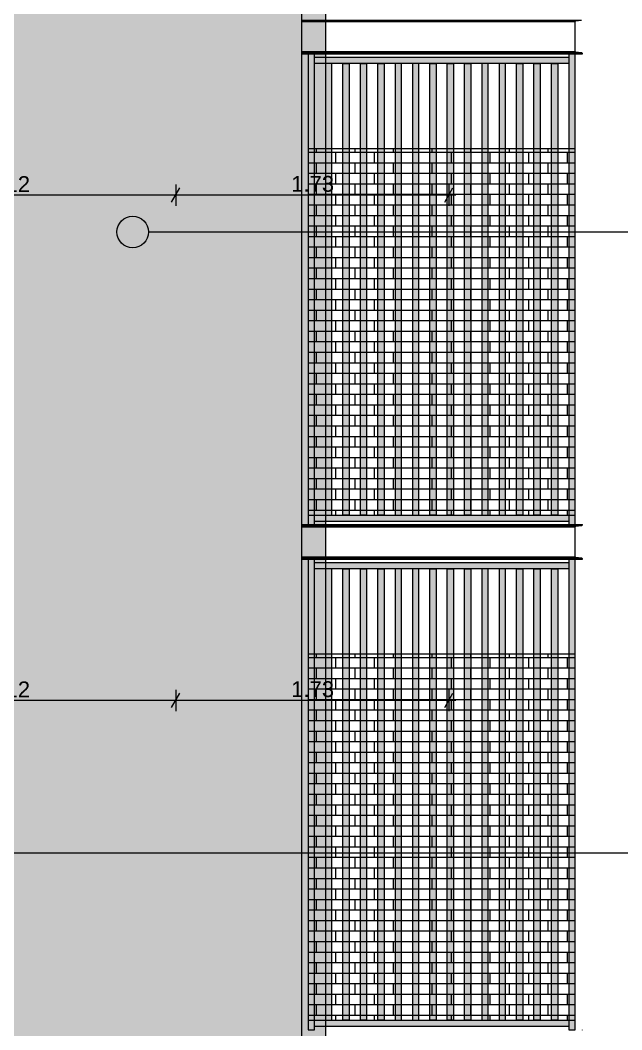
# Model space of a CAD drawing. Header units: millimetres. Extents: x 475206255 to 476720147, y 4620882299 to 4621447368.
# Drawn here: x 475514670 to 475518481, y 4621133685 to 4621140079 of the extents above; entities that cross this region are included whole.
import ezdxf

# ---------------------------------------------------------------- set-up
doc = ezdxf.new("R2010")
doc.units = ezdxf.units.MM
doc.header["$MEASUREMENT"] = 0
for name, color, linetype in [('Dimensioning - General', 7, 'Continuous'), ('zoma', 7, 'Continuous'), ('zoma_Pen_No__5', 7, 'Continuous')]:
    doc.layers.add(name, color=color, linetype=linetype)
for name, color, linetype, lineweight in [('Dimensioning - General_Pen_No__142', 142, 'Continuous', 0), ('New_2D Drafting - General_Pen_No__30_Pen_No__9_Pen_No__9_Pen_No__253', 252, 'Continuous', 0), ('New_2D Drafting - General_Pen_No__30_Pen_No__9_Pen_No__9_Pen_No__255', 255, 'Continuous', 0), ('New_2D Drafting - General_Pen_No__30_Pen_No__9_Pen_No__9_Pen_No__7', 7, 'Continuous', 0), ('New_reg_nak_Pen_No__7', 7, 'Continuous', 0), ('Structural - Bearing_Pen_No__7', 7, 'Continuous', 0), ('zoma_Pen_No__1', 1, 'Continuous', 0), ('zoma_Pen_No__142', 142, 'Continuous', 0), ('zoma_Pen_No__5_Pen_No__142', 142, 'Continuous', 0)]:
    doc.layers.add(name, color=color, linetype=linetype, lineweight=lineweight)
doc.styles.add('GENERATED_STYLE_2', font='arial.ttf')
doc.dimstyles.new('GENERATED_STYLE__13', dxfattribs={"dimtxt": 300, "dimasz": 152, "dimexe": 0.18, "dimexo": 3, "dimgap": 0, "dimtad": 1, "dimtih": 1, "dimtoh": 1, "dimlfac": 0.001, "dimzin": 0, "dimdsep": 46, "dimtxsty": 'GENERATED_STYLE_2', "dimblk": 'ARROWHEAD_2', "dimblk1": 'ARROWHEAD_2', "dimblk2": 'ARROWHEAD_2', "dimcen": 0.09, "dimclrd": 1, "dimclre": 1, "dimclrt": 1, "dimadec": 0, "dimazin": 0, "dimtfac": 1, "dimtdec": 4, "dimtmove": 0, "dimatfit": 3, "dimfxl": 1, "dimtolj": 1, "dimtzin": 0, "dimarcsym": 0})
doc.dimstyles.new('GENERATED_STYLE__18', dxfattribs={"dimtxt": 100, "dimasz": 68.640772, "dimexe": 0.18, "dimexo": 0.0625, "dimgap": 0, "dimtad": 1, "dimtih": 1, "dimtoh": 1, "dimlfac": 0.001, "dimzin": 0, "dimdsep": 46, "dimtxsty": 'GENERATED_STYLE_2', "dimblk": 'ARROWHEAD_2', "dimblk1": 'ARROWHEAD_2', "dimblk2": 'ARROWHEAD_2', "dimcen": 0.09, "dimse1": 1, "dimse2": 1, "dimclrd": 142, "dimclre": 142, "dimclrt": 142, "dimadec": 0, "dimazin": 0, "dimtfac": 1, "dimtdec": 4, "dimtmove": 0, "dimatfit": 3, "dimfxl": 1, "dimtolj": 1, "dimtzin": 0, "dimarcsym": 0})
doc.dimstyles.new('GENERATED_STYLE__3', dxfattribs={"dimtxt": 200, "dimasz": 64.421331, "dimexe": 0.18, "dimexo": 3, "dimgap": 0, "dimtad": 1, "dimtih": 1, "dimtoh": 1, "dimlfac": 0.001, "dimzin": 0, "dimdsep": 46, "dimtxsty": 'GENERATED_STYLE_2', "dimblk": 'ARROWHEAD_2', "dimblk1": 'ARROWHEAD_2', "dimblk2": 'ARROWHEAD_2', "dimcen": 0.09, "dimclrd": 142, "dimclre": 142, "dimclrt": 142, "dimadec": 0, "dimazin": 0, "dimtfac": 1, "dimtdec": 4, "dimtmove": 0, "dimatfit": 3, "dimfxl": 1, "dimtolj": 1, "dimtzin": 0, "dimarcsym": 0})
pattern_1 = [(0, (475826095.757, 4621095193.19), (0, 66.64), []), (90, (475826095.76, 4621095193.2), (-244.8, 0), [66.64, -66.64]), (90, (475826218.16, 4621095259.83), (-244.8, 0), [66.64, -66.64])]

# ---------------------------------------------------------------- blocks, each defined once
blk = doc.blocks.new('*D1563', base_point=(475826095.8, 4621095193.2))
at = {"layer": 'zoma_Pen_No__142', "color": 142, "linetype": 'Continuous', "lineweight": 0, "transparency": 16777216}
for p, q in [((475509509.1, 4621128812.1), (475509460.2, 4621128727.4)), ((475509484.6, 4621128706.2), (475509484.6, 4621128833.3)), ((475516009.1, 4621128812.1), (475515960.2, 4621128727.4)), ((475515984.6, 4621128706.2), (475515984.6, 4621128833.3)), ((475509484.6, 4621128769.8), (475515984.6, 4621128769.8))]:
    blk.add_line(p, q, dxfattribs=at)
at = {"layer": 'zoma_Pen_No__142', "color": 142, "lineweight": 0, "transparency": 16777216, "char_height": 200, "attachment_point": 7, "style": 'GENERATED_STYLE_2'}
for s, insert in [('\\A1;{\\pql;\\fArial|b0|i0|c204|p0;\\W1.000000;6.50}', (475512467.7, 4621128809.8)), ('\\A1;{\\pql;\\fArial|b0|i0|c204|p0;\\W1.000000;0.40}', (475515426.3, 4621128809.8))]:
    blk.add_mtext(s, dxfattribs=dict(at, insert=insert))
blk = doc.blocks.new('ARROWHEAD_2')
at = {"color": 0, "linetype": 'Continuous', "lineweight": 0}
for p, q in [((-0.378, -0.655), (0.378, 0.655)), ((0, 0), (-1, 0))]:
    blk.add_line(p, q, dxfattribs=at)
blk = doc.blocks.new('*D1564', base_point=(475826095.8, 4621095193.2))
at = {"layer": 'zoma_Pen_No__142', "color": 142, "linetype": 'Continuous', "lineweight": 0, "transparency": 16777216}
for p, q in [((475516009.1, 4621128812.1), (475515960.2, 4621128727.4)), ((475515984.6, 4621128706.2), (475515984.6, 4621128833.3)), ((475516360.2, 4621128727.4), (475516409.1, 4621128812.1)), ((475516384.6, 4621128706.2), (475516384.6, 4621128833.3)), ((475515984.6, 4621128769.8), (475516384.6, 4621128769.8)), ((475516384.6, 4621128769.8), (475516426.1, 4621128769.8))]:
    blk.add_line(p, q, dxfattribs=at)
blk = doc.blocks.new('*D1576', base_point=(475826095.8, 4621095193.2))
at = {"layer": 'zoma_Pen_No__1', "color": 1, "linetype": 'Continuous', "lineweight": 0, "transparency": 16777216}
for p, q in [((475516392.6, 4621133196.8), (475516277.1, 4621132996.8)), ((475516334.8, 4621133246.8), (475516334.8, 4621132946.8)), ((475522218, 4621132996.8), (475522333.5, 4621133196.8)), ((475522275.7, 4621133246.8), (475522275.7, 4621132946.8)), ((475516334.8, 4621133096.8), (475516237, 4621133096.8)), ((475522275.7, 4621133096.8), (475516334.8, 4621133096.8)), ((475522373.5, 4621133096.8), (475522275.7, 4621133096.8))]:
    blk.add_line(p, q, dxfattribs=at)
at = {"layer": 'zoma_Pen_No__1', "color": 1, "lineweight": 0, "transparency": 16777216, "insert": (475518790.5, 4621133156.8), "char_height": 300, "attachment_point": 7, "style": 'GENERATED_STYLE_2'}
blk.add_mtext('\\A1;{\\pql;\\fArial|b0|i0|c204|p0;\\W1.000000;16.07}', dxfattribs=at)
blk = doc.blocks.new('Line_11', base_point=(475514136.2, 4621134806.5))
at = {"layer": 'zoma_Pen_No__5_Pen_No__142', "color": 142, "linetype": 'Continuous', "lineweight": 0}
blk.add_line((475514236.2, 4621134806.5), (475527310.1, 4621134806.5), dxfattribs=at)
blk = doc.blocks.new('Line_12', base_point=(475515383.3, 4621138737.7))
at = {"layer": 'zoma_Pen_No__5_Pen_No__142', "linetype": 'Continuous', "lineweight": 0}
blk.add_hatch(color=142, dxfattribs=at).paths.add_polyline_path([(475515283.3, 4621138737.7), (475515291, 4621138699.5), (475515312.6, 4621138667), (475515345.1, 4621138645.3), (475515383.3, 4621138637.7), (475515421.6, 4621138645.3), (475515454.1, 4621138667), (475515475.7, 4621138699.5), (475515483.3, 4621138737.7), (475515475.7, 4621138776), (475515454.1, 4621138808.4), (475515421.6, 4621138830.1), (475515383.3, 4621138837.7), (475515345.1, 4621138830.1), (475515312.6, 4621138808.4), (475515291, 4621138776)])
at = {"layer": 'zoma_Pen_No__5_Pen_No__142', "color": 142, "linetype": 'Continuous', "lineweight": 0}
blk.add_line((475515483.3, 4621138737.7), (475527087.1, 4621138737.7), dxfattribs=at)
blk.add_circle((475515383.3, 4621138737.7), 100, dxfattribs=at)
blk = doc.blocks.new('*D2198', base_point=(475826095.8, 4621095193.2))
at = {"layer": 'Dimensioning - General_Pen_No__142', "color": 142, "linetype": 'Continuous', "lineweight": 0, "transparency": 16777216}
for p, q in [((475515629.2, 4621138925.7), (475515681.3, 4621139016)), ((475515655.3, 4621139038.6), (475515655.3, 4621138903.1)), ((475517359.2, 4621138925.7), (475517411.3, 4621139016)), ((475517385.3, 4621139038.6), (475517385.3, 4621138903.1)), ((475517385.3, 4621138970.8), (475515655.3, 4621138970.8)), ((475517429.4, 4621138970.8), (475517385.3, 4621138970.8))]:
    blk.add_line(p, q, dxfattribs=at)
at = {"layer": 'Dimensioning - General_Pen_No__142', "color": 142, "lineweight": 0, "transparency": 16777216, "insert": (475516386.8, 4621138990.8), "char_height": 100, "attachment_point": 7, "style": 'GENERATED_STYLE_2'}
blk.add_mtext('\\A1;{\\pql;\\fArial|b0|i0|c204|p0;\\W1.000000;1.73}', dxfattribs=at)
blk = doc.blocks.new('*D2199', base_point=(475826095.8, 4621095193.2))
at = {"layer": 'Dimensioning - General_Pen_No__142', "color": 142, "linetype": 'Continuous', "lineweight": 0, "transparency": 16777216}
for p, q in [((475513507.5, 4621138925.7), (475513559.7, 4621139016)), ((475513533.6, 4621139038.6), (475513533.6, 4621138903.1)), ((475515629.2, 4621138925.7), (475515681.3, 4621139016)), ((475515655.3, 4621139038.6), (475515655.3, 4621138903.1)), ((475515655.3, 4621138970.8), (475513533.6, 4621138970.8))]:
    blk.add_line(p, q, dxfattribs=at)
at = {"layer": 'Dimensioning - General_Pen_No__142', "color": 142, "lineweight": 0, "transparency": 16777216, "insert": (475514461, 4621138990.8), "char_height": 100, "attachment_point": 7, "style": 'GENERATED_STYLE_2'}
blk.add_mtext('\\A1;{\\pql;\\fArial|b0|i0|c204|p0;\\W1.000000;2.12}', dxfattribs=at)
blk = doc.blocks.new('*D2215', base_point=(475826095.8, 4621095193.2))
at = {"layer": 'Dimensioning - General_Pen_No__142', "color": 142, "linetype": 'Continuous', "lineweight": 0, "transparency": 16777216}
for p, q in [((475515629.2, 4621135725.7), (475515681.3, 4621135816)), ((475515655.3, 4621135838.6), (475515655.3, 4621135703.1)), ((475517359.2, 4621135725.7), (475517411.3, 4621135816)), ((475517385.3, 4621135838.6), (475517385.3, 4621135703.1)), ((475517385.3, 4621135770.8), (475515655.3, 4621135770.8)), ((475517429.4, 4621135770.8), (475517385.3, 4621135770.8))]:
    blk.add_line(p, q, dxfattribs=at)
at = {"layer": 'Dimensioning - General_Pen_No__142', "color": 142, "lineweight": 0, "transparency": 16777216, "insert": (475516386.8, 4621135790.8), "char_height": 100, "attachment_point": 7, "style": 'GENERATED_STYLE_2'}
blk.add_mtext('\\A1;{\\pql;\\fArial|b0|i0|c204|p0;\\W1.000000;1.73}', dxfattribs=at)
blk = doc.blocks.new('*D2216', base_point=(475826095.8, 4621095193.2))
at = {"layer": 'Dimensioning - General_Pen_No__142', "color": 142, "linetype": 'Continuous', "lineweight": 0, "transparency": 16777216}
for p, q in [((475513507.5, 4621135725.7), (475513559.7, 4621135816)), ((475513533.6, 4621135838.6), (475513533.6, 4621135703.1)), ((475515629.2, 4621135725.7), (475515681.3, 4621135816)), ((475515655.3, 4621135838.6), (475515655.3, 4621135703.1)), ((475515655.3, 4621135770.8), (475513533.6, 4621135770.8))]:
    blk.add_line(p, q, dxfattribs=at)
at = {"layer": 'Dimensioning - General_Pen_No__142', "color": 142, "lineweight": 0, "transparency": 16777216, "insert": (475514461, 4621135790.8), "char_height": 100, "attachment_point": 7, "style": 'GENERATED_STYLE_2'}
blk.add_mtext('\\A1;{\\pql;\\fArial|b0|i0|c204|p0;\\W1.000000;2.12}', dxfattribs=at)

msp = doc.modelspace()

# ---------------------------------------------------------------- hatches: boundary and pattern name
at = {"layer": 'New_2D Drafting - General_Pen_No__30_Pen_No__9_Pen_No__9_Pen_No__253', "linetype": 'Continuous', "lineweight": 0}
h = msp.add_hatch(dxfattribs=at)
h.set_pattern_fill('BRICK___RUNNING_BOND', color=252, style=0, pattern_type=2)
h.set_pattern_definition(pattern_1)
h.paths.add_polyline_path([(475509484.934, 4621130444.873), (475516454.8, 4621130444.872), (475516454.8, 4621130544.872), (475516454.8, 4621133044.922), (475516454.813, 4621143744.467), (475509484.934, 4621143744.467)])
h.paths.add_polyline_path([(475510234.117, 4621136944.928), (475510335.151, 4621136944.928), (475510335.151, 4621139444.928), (475511935.151, 4621139444.928), (475511935.151, 4621136944.928), (475512034.117, 4621136944.928), (475512034.117, 4621136664.928), (475510234.117, 4621136664.928)], flags=0)
h.paths.add_polyline_path([(475510234.117, 4621133744.929), (475510335.151, 4621133744.929), (475510335.151, 4621136244.928), (475511935.151, 4621136244.929), (475511935.151, 4621133744.929), (475512034.117, 4621133744.929), (475512034.117, 4621133464.928), (475510234.117, 4621133464.928)], flags=0)
h.paths.add_polyline_path([(475512034.333, 4621139864.929), (475510234.332, 4621139864.929), (475510234.332, 4621140144.929), (475510335.151, 4621140144.929), (475510335.151, 4621142644.928), (475511935.151, 4621142644.928), (475511935.151, 4621140144.953), (475512034.333, 4621140144.953)], flags=0)
h.paths.add_polyline_path([(475510285.069, 4621133044.923), (475511335.364, 4621133044.922), (475511885.069, 4621133044.922), (475511885.069, 4621131444.923), (475510285.069, 4621131444.923)], flags=0)
h.paths.add_polyline_path([(475512784.934, 4621131644.895), (475512784.934, 4621133044.922), (475515984.934, 4621133044.922), (475515984.934, 4621131644.895)], flags=0)
h.paths.add_polyline_path([(475514335.393, 4621136944.94), (475514335.393, 4621139444.934), (475513435.393, 4621139444.934), (475513435.393, 4621136944.94)], flags=0)
h.paths.add_polyline_path([(475513435.393, 4621136244.934), (475513435.393, 4621133744.94), (475514335.393, 4621133744.94), (475514335.393, 4621136244.934)], flags=0)
h.paths.add_polyline_path([(475514335.393, 4621140144.935), (475513435.393, 4621140144.935), (475513435.393, 4621142644.934), (475514335.393, 4621142644.934)], flags=0)
at = {"layer": 'New_2D Drafting - General_Pen_No__30_Pen_No__9_Pen_No__9_Pen_No__255', "linetype": 'Continuous', "lineweight": 0}
for points in [[(475516454.813, 4621143044.622), (475516604.813, 4621143044.622), (475516604.8, 4621130444.873), (475516454.8, 4621130444.873)], [(475516534.782, 4621139864.952), (475516494.782, 4621139864.952), (475516494.782, 4621136885.012), (475516534.782, 4621136885.012)], [(475518144.781, 4621139845.039), (475518144.781, 4621139804.952), (475516534.782, 4621139804.952), (475516534.782, 4621139845.039)], [(475518184.781, 4621139864.952), (475518144.781, 4621139864.952), (475518144.781, 4621136885.012), (475518184.781, 4621136885.012)], [(475516644.782, 4621139804.952), (475516604.782, 4621139804.952), (475516604.782, 4621136945.039), (475516644.782, 4621136945.039)], [(475516714.782, 4621139804.952), (475516754.782, 4621139804.952), (475516754.782, 4621136945.039), (475516714.782, 4621136945.039)], [(475516824.782, 4621139804.952), (475516864.782, 4621139804.952), (475516864.782, 4621136945.039), (475516824.782, 4621136945.039)], [(475516934.782, 4621139804.952), (475516974.782, 4621139804.952), (475516974.782, 4621136945.039), (475516934.782, 4621136945.039)], [(475517084.782, 4621139804.952), (475517044.782, 4621139804.952), (475517044.782, 4621136945.039), (475517084.782, 4621136945.039)], [(475517194.782, 4621139804.952), (475517154.782, 4621139804.952), (475517154.782, 4621136945.039), (475517194.782, 4621136945.039)], [(475517264.782, 4621139804.952), (475517304.782, 4621139804.952), (475517304.782, 4621136945.039), (475517264.782, 4621136945.039)], [(475517374.782, 4621139804.952), (475517414.782, 4621139804.952), (475517414.782, 4621136945.039), (475517374.782, 4621136945.039)], [(475517484.782, 4621139804.952), (475517524.782, 4621139804.952), (475517524.782, 4621136945.039), (475517484.782, 4621136945.039)], [(475517634.782, 4621139804.952), (475517594.782, 4621139804.952), (475517594.782, 4621136945.039), (475517634.782, 4621136945.039)], [(475517744.782, 4621139804.952), (475517704.782, 4621139804.952), (475517704.782, 4621136945.039), (475517744.782, 4621136945.039)], [(475517814.782, 4621139804.952), (475517854.782, 4621139804.952), (475517854.782, 4621136945.039), (475517814.782, 4621136945.039)], [(475517924.782, 4621139804.952), (475517964.782, 4621139804.952), (475517964.782, 4621136945.039), (475517924.782, 4621136945.039)], [(475518034.782, 4621139804.952), (475518074.782, 4621139804.952), (475518074.782, 4621136945.039), (475518034.782, 4621136945.039)], [(475518144.781, 4621136945.039), (475518144.781, 4621136904.951), (475516534.782, 4621136904.951), (475516534.782, 4621136945.039)], [(475516534.782, 4621136664.952), (475516494.782, 4621136664.952), (475516494.782, 4621133685.012), (475516534.782, 4621133685.012)], [(475518144.781, 4621136645.039), (475518144.781, 4621136604.952), (475516534.782, 4621136604.952), (475516534.782, 4621136645.039)], [(475518184.781, 4621136664.952), (475518144.781, 4621136664.952), (475518144.781, 4621133685.012), (475518184.781, 4621133685.012)], [(475516644.782, 4621136604.952), (475516604.782, 4621136604.952), (475516604.782, 4621133745.039), (475516644.782, 4621133745.039)], [(475516714.782, 4621136604.952), (475516754.782, 4621136604.952), (475516754.782, 4621133745.039), (475516714.782, 4621133745.039)], [(475516824.782, 4621136604.952), (475516864.782, 4621136604.952), (475516864.782, 4621133745.039), (475516824.782, 4621133745.039)], [(475516934.782, 4621136604.952), (475516974.782, 4621136604.952), (475516974.782, 4621133745.039), (475516934.782, 4621133745.039)], [(475517084.782, 4621136604.952), (475517044.782, 4621136604.952), (475517044.782, 4621133745.039), (475517084.782, 4621133745.039)], [(475517194.782, 4621136604.952), (475517154.782, 4621136604.952), (475517154.782, 4621133745.039), (475517194.782, 4621133745.039)], [(475517264.782, 4621136604.952), (475517304.782, 4621136604.952), (475517304.782, 4621133745.039), (475517264.782, 4621133745.039)], [(475517374.782, 4621136604.952), (475517414.782, 4621136604.952), (475517414.782, 4621133745.039), (475517374.782, 4621133745.039)], [(475517484.782, 4621136604.952), (475517524.782, 4621136604.952), (475517524.782, 4621133745.039), (475517484.782, 4621133745.039)], [(475517634.782, 4621136604.952), (475517594.782, 4621136604.952), (475517594.782, 4621133745.039), (475517634.782, 4621133745.039)], [(475517744.782, 4621136604.952), (475517704.782, 4621136604.952), (475517704.782, 4621133745.039), (475517744.782, 4621133745.039)], [(475517814.782, 4621136604.952), (475517854.782, 4621136604.952), (475517854.782, 4621133745.039), (475517814.782, 4621133745.039)], [(475517924.782, 4621136604.952), (475517964.782, 4621136604.952), (475517964.782, 4621133745.039), (475517924.782, 4621133745.039)], [(475518034.782, 4621136604.952), (475518074.782, 4621136604.952), (475518074.782, 4621133745.039), (475518034.782, 4621133745.039)], [(475518144.781, 4621133745.039), (475518144.781, 4621133704.951), (475516534.782, 4621133704.951), (475516534.782, 4621133745.039)]]:
    msp.add_hatch(color=255, dxfattribs=at).paths.add_polyline_path(points)
h = msp.add_hatch(dxfattribs=at)
h.set_pattern_fill('BRICK___RUNNING_BOND', color=255, style=0, pattern_type=2)
h.set_pattern_definition(pattern_1)
h.paths.add_polyline_path([(475516494.782, 4621136945.039), (475518184.781, 4621136945.039), (475518184.781, 4621139264.586), (475516494.782, 4621139264.586)])
h = msp.add_hatch(dxfattribs=at)
h.set_pattern_fill('BRICK___RUNNING_BOND', color=255, style=0, pattern_type=2)
h.set_pattern_definition(pattern_1)
h.paths.add_polyline_path([(475516494.782, 4621133745.039), (475518184.781, 4621133745.039), (475518184.781, 4621136064.586), (475516494.782, 4621136064.586)])

# ---------------------------------------------------------------- linework, layer by layer
at = {"layer": 'New_2D Drafting - General_Pen_No__30_Pen_No__9_Pen_No__9_Pen_No__7', "color": 7, "linetype": 'Continuous', "lineweight": 0, "flags": 128}
for points in [[(475509484.934, 4621130444.873), (475516454.8, 4621130444.872), (475516454.8, 4621130544.872), (475516454.8, 4621133044.922), (475516454.813, 4621143744.467), (475509484.934, 4621143744.467)], [(475516454.813, 4621143044.622), (475516604.813, 4621143044.622), (475516604.8, 4621130444.873), (475516454.8, 4621130444.873)], [(475516534.782, 4621139864.952), (475516494.782, 4621139864.952), (475516494.782, 4621136885.012), (475516534.782, 4621136885.012)], [(475518144.781, 4621139845.039), (475518144.781, 4621139804.952), (475516534.782, 4621139804.952), (475516534.782, 4621139845.039)], [(475518184.781, 4621139864.952), (475518144.781, 4621139864.952), (475518144.781, 4621136885.012), (475518184.781, 4621136885.012)], [(475516644.782, 4621139804.952), (475516604.782, 4621139804.952), (475516604.782, 4621136945.039), (475516644.782, 4621136945.039)], [(475516714.782, 4621139804.952), (475516754.782, 4621139804.952), (475516754.782, 4621136945.039), (475516714.782, 4621136945.039)], [(475516824.782, 4621139804.952), (475516864.782, 4621139804.952), (475516864.782, 4621136945.039), (475516824.782, 4621136945.039)], [(475516934.782, 4621139804.952), (475516974.782, 4621139804.952), (475516974.782, 4621136945.039), (475516934.782, 4621136945.039)], [(475517084.782, 4621139804.952), (475517044.782, 4621139804.952), (475517044.782, 4621136945.039), (475517084.782, 4621136945.039)], [(475517194.782, 4621139804.952), (475517154.782, 4621139804.952), (475517154.782, 4621136945.039), (475517194.782, 4621136945.039)], [(475517264.782, 4621139804.952), (475517304.782, 4621139804.952), (475517304.782, 4621136945.039), (475517264.782, 4621136945.039)], [(475517374.782, 4621139804.952), (475517414.782, 4621139804.952), (475517414.782, 4621136945.039), (475517374.782, 4621136945.039)], [(475517484.782, 4621139804.952), (475517524.782, 4621139804.952), (475517524.782, 4621136945.039), (475517484.782, 4621136945.039)], [(475517634.782, 4621139804.952), (475517594.782, 4621139804.952), (475517594.782, 4621136945.039), (475517634.782, 4621136945.039)], [(475517744.782, 4621139804.952), (475517704.782, 4621139804.952), (475517704.782, 4621136945.039), (475517744.782, 4621136945.039)], [(475517814.782, 4621139804.952), (475517854.782, 4621139804.952), (475517854.782, 4621136945.039), (475517814.782, 4621136945.039)], [(475517924.782, 4621139804.952), (475517964.782, 4621139804.952), (475517964.782, 4621136945.039), (475517924.782, 4621136945.039)], [(475518034.782, 4621139804.952), (475518074.782, 4621139804.952), (475518074.782, 4621136945.039), (475518034.782, 4621136945.039)], [(475516494.782, 4621136945.039), (475518184.781, 4621136945.039), (475518184.781, 4621139264.586), (475516494.782, 4621139264.586)], [(475518144.781, 4621136945.039), (475518144.781, 4621136904.951), (475516534.782, 4621136904.951), (475516534.782, 4621136945.039)], [(475516534.782, 4621136664.952), (475516494.782, 4621136664.952), (475516494.782, 4621133685.012), (475516534.782, 4621133685.012)], [(475518144.781, 4621136645.039), (475518144.781, 4621136604.952), (475516534.782, 4621136604.952), (475516534.782, 4621136645.039)], [(475518184.781, 4621136664.952), (475518144.781, 4621136664.952), (475518144.781, 4621133685.012), (475518184.781, 4621133685.012)], [(475516644.782, 4621136604.952), (475516604.782, 4621136604.952), (475516604.782, 4621133745.039), (475516644.782, 4621133745.039)], [(475516714.782, 4621136604.952), (475516754.782, 4621136604.952), (475516754.782, 4621133745.039), (475516714.782, 4621133745.039)], [(475516824.782, 4621136604.952), (475516864.782, 4621136604.952), (475516864.782, 4621133745.039), (475516824.782, 4621133745.039)], [(475516934.782, 4621136604.952), (475516974.782, 4621136604.952), (475516974.782, 4621133745.039), (475516934.782, 4621133745.039)], [(475517084.782, 4621136604.952), (475517044.782, 4621136604.952), (475517044.782, 4621133745.039), (475517084.782, 4621133745.039)], [(475517194.782, 4621136604.952), (475517154.782, 4621136604.952), (475517154.782, 4621133745.039), (475517194.782, 4621133745.039)], [(475517264.782, 4621136604.952), (475517304.782, 4621136604.952), (475517304.782, 4621133745.039), (475517264.782, 4621133745.039)], [(475517374.782, 4621136604.952), (475517414.782, 4621136604.952), (475517414.782, 4621133745.039), (475517374.782, 4621133745.039)], [(475517484.782, 4621136604.952), (475517524.782, 4621136604.952), (475517524.782, 4621133745.039), (475517484.782, 4621133745.039)], [(475517634.782, 4621136604.952), (475517594.782, 4621136604.952), (475517594.782, 4621133745.039), (475517634.782, 4621133745.039)], [(475517744.782, 4621136604.952), (475517704.782, 4621136604.952), (475517704.782, 4621133745.039), (475517744.782, 4621133745.039)], [(475517814.782, 4621136604.952), (475517854.782, 4621136604.952), (475517854.782, 4621133745.039), (475517814.782, 4621133745.039)], [(475517924.782, 4621136604.952), (475517964.782, 4621136604.952), (475517964.782, 4621133745.039), (475517924.782, 4621133745.039)], [(475518034.782, 4621136604.952), (475518074.782, 4621136604.952), (475518074.782, 4621133745.039), (475518034.782, 4621133745.039)], [(475516494.782, 4621133745.039), (475518184.781, 4621133745.039), (475518184.781, 4621136064.586), (475516494.782, 4621136064.586)], [(475518144.781, 4621133745.039), (475518144.781, 4621133704.951), (475516534.782, 4621133704.951), (475516534.782, 4621133745.039)]]:
    msp.add_lwpolyline(points, close=True, dxfattribs=at)
at = {"layer": 'New_reg_nak_Pen_No__7', "color": 7, "linetype": 'Continuous', "lineweight": 0}
for p, q in [((475518184.72, 4621139864.952), (475518231.046, 4621139864.952)), ((475518184.72, 4621136884.952), (475518231.046, 4621136884.952)), ((475518184.72, 4621136664.952), (475518231.046, 4621136664.952))]:
    msp.add_line(p, q, dxfattribs=at)
at = {"layer": 'Structural - Bearing_Pen_No__7', "color": 7, "linetype": 'Continuous', "lineweight": 0}
for p, q in [((475516454.771, 4621140078.502), (475518226.584, 4621140078.502)), ((475516454.771, 4621140074.512), (475518189.183, 4621140074.512)), ((475516454.771, 4621140070.557), (475518184.72, 4621140070.557)), ((475518184.72, 4621140070.627), (475518185.12, 4621140072.158)), ((475518184.72, 4621139879.417), (475518184.72, 4621140070.627)), ((475518185.12, 4621140072.158), (475518186.258, 4621140073.456)), ((475518186.258, 4621140073.456), (475518187.961, 4621140074.323)), ((475518187.961, 4621140074.323), (475518189.183, 4621140074.582)), ((475518189.183, 4621140074.582), (475518226.584, 4621140078.572)), ((475516454.773, 4621139879.347), (475518184.72, 4621139879.347)), ((475516454.773, 4621139875.392), (475518189.183, 4621139875.392)), ((475516454.773, 4621139871.402), (475518226.584, 4621139871.402)), ((475516454.773, 4621139867.447), (475518231.046, 4621139867.447)), ((475516454.773, 4621139864.952), (475518231.046, 4621139864.952)), ((475518185.12, 4621139877.886), (475518184.72, 4621139879.417)), ((475518186.258, 4621139876.589), (475518185.12, 4621139877.886)), ((475518187.961, 4621139875.722), (475518186.258, 4621139876.589)), ((475518189.183, 4621139875.462), (475518187.961, 4621139875.722)), ((475518226.584, 4621139871.472), (475518189.183, 4621139875.462)), ((475518227.806, 4621139871.213), (475518226.584, 4621139871.472)), ((475518229.509, 4621139870.346), (475518227.806, 4621139871.213)), ((475518230.647, 4621139869.048), (475518229.509, 4621139870.346)), ((475518231.046, 4621139867.517), (475518230.647, 4621139869.048)), ((475518231.046, 4621139865.022), (475518231.046, 4621139867.517)), ((475516454.771, 4621136884.952), (475518231.046, 4621136884.952)), ((475516454.771, 4621136882.457), (475518231.046, 4621136882.457)), ((475516454.771, 4621136878.502), (475518226.584, 4621136878.502)), ((475516454.771, 4621136874.512), (475518189.183, 4621136874.512)), ((475516454.771, 4621136870.557), (475518184.72, 4621136870.557)), ((475518184.72, 4621136870.627), (475518185.12, 4621136872.158)), ((475518184.72, 4621136679.417), (475518184.72, 4621136870.627)), ((475518185.12, 4621136872.158), (475518186.258, 4621136873.456)), ((475518186.258, 4621136873.456), (475518187.961, 4621136874.323)), ((475518187.961, 4621136874.323), (475518189.183, 4621136874.582)), ((475518189.183, 4621136874.582), (475518226.584, 4621136878.572)), ((475518226.584, 4621136878.572), (475518227.806, 4621136878.832)), ((475518227.806, 4621136878.832), (475518229.509, 4621136879.699)), ((475518229.509, 4621136879.699), (475518230.647, 4621136880.997)), ((475518230.647, 4621136880.997), (475518231.046, 4621136882.527)), ((475518231.046, 4621136882.527), (475518231.046, 4621136885.022)), ((475516454.773, 4621136679.347), (475518184.72, 4621136679.347)), ((475516454.773, 4621136675.392), (475518189.183, 4621136675.392)), ((475516454.773, 4621136671.402), (475518226.584, 4621136671.402)), ((475516454.773, 4621136667.447), (475518231.046, 4621136667.447)), ((475516454.773, 4621136664.952), (475518231.046, 4621136664.952)), ((475518185.12, 4621136677.886), (475518184.72, 4621136679.417)), ((475518186.258, 4621136676.589), (475518185.12, 4621136677.886)), ((475518187.961, 4621136675.722), (475518186.258, 4621136676.589)), ((475518189.183, 4621136675.462), (475518187.961, 4621136675.722)), ((475518226.584, 4621136671.472), (475518189.183, 4621136675.462)), ((475518227.806, 4621136671.213), (475518226.584, 4621136671.472)), ((475518229.509, 4621136670.346), (475518227.806, 4621136671.213)), ((475518230.647, 4621136669.048), (475518229.509, 4621136670.346)), ((475518231.046, 4621136667.517), (475518230.647, 4621136669.048)), ((475518231.046, 4621136665.022), (475518231.046, 4621136667.517)), ((475518231.046, 4621133682.527), (475518231.046, 4621133685.022))]:
    msp.add_line(p, q, dxfattribs=at)

# ---------------------------------------------------------------- block references
at = {"layer": 'zoma_Pen_No__5', "color": 142, "linetype": 'Continuous', "lineweight": 0}
for name, p in [('Line_12', (475515383.349, 4621138737.723)), ('Line_11', (475514136.162, 4621134806.512))]:
    msp.add_blockref(name, p, dxfattribs=at)

# ---------------------------------------------------------------- dimensions: what is measured, and where the dimension line sits
at = {"layer": 'Dimensioning - General', "color": 142, "linetype": 'Continuous', "lineweight": 0}
for base, p1, p2, picture, middle in [((475513533.603, 4621138970.845), (475515655.252, 4621140078.502), (475513533.603, 4621139444.934), '*D2199', (475514590.426, 4621139040.845)), ((475515655.252, 4621138970.845), (475517385.263, 4621138150.023), (475515655.252, 4621140078.502), '*D2198', (475516516.256, 4621139040.845)), ((475513533.603, 4621135770.845), (475515655.252, 4621136878.502), (475513533.603, 4621136244.934), '*D2216', (475514590.426, 4621135840.845)), ((475515655.252, 4621135770.845), (475517385.263, 4621134950.023), (475515655.252, 4621136878.502), '*D2215', (475516516.256, 4621135840.845))]:
    dim = msp.add_linear_dim(base=base, p1=p1, p2=p2, angle=180, dimstyle='GENERATED_STYLE__18', dxfattribs=at)
    dim.commit()
    dim.dimension.update_dxf_attribs({"geometry": picture, "text_midpoint": middle, "dimtype": 160})
at = {"layer": 'zoma', "color": 142, "linetype": 'Continuous', "lineweight": 0}
for base, p1, p2, picture, middle in [((475515984.643, 4621128769.757), (475509484.643, 4621181335.422), (475515984.643, 4621180935.422), '*D1563', (475512726.639, 4621128909.757)), ((475516384.643, 4621128769.757), (475515984.643, 4621180935.422), (475516384.643, 4621178658.979), '*D1564', (475515685.222, 4621128909.757))]:
    dim = msp.add_linear_dim(base=base, p1=p1, p2=p2, dimstyle='GENERATED_STYLE__3', dxfattribs=at)
    dim.commit()
    dim.dimension.update_dxf_attribs({"geometry": picture, "text_midpoint": middle, "dimtype": 160})
at = {"layer": 'zoma', "color": 1, "linetype": 'Continuous', "lineweight": 0}
dim = msp.add_linear_dim(base=(475516334.831, 4621133096.829), p1=(475522275.726, 4621137282.226), p2=(475516334.831, 4621130445.14), angle=180, text='16.07', dimstyle='GENERATED_STYLE__13', dxfattribs=at)
dim.commit()
dim.dimension.update_dxf_attribs({"geometry": '*D1576', "text_midpoint": (475519293.019, 4621133306.829), "dimtype": 160})

doc.saveas('drawing.dxf')
